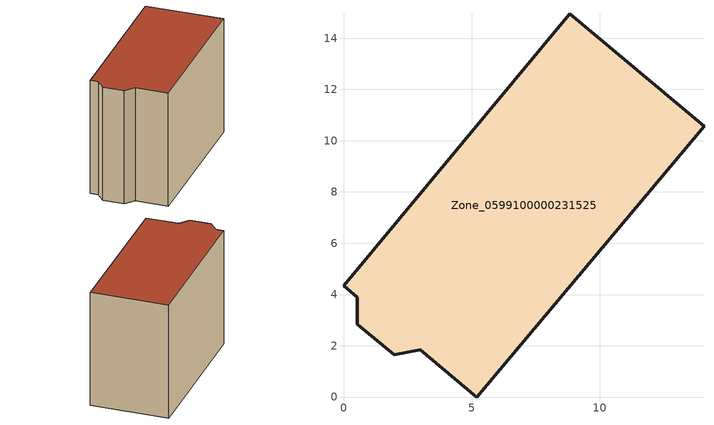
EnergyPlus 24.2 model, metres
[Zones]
Zone_0599100000231525
 floor ground (C_G): 0.54,3.89 0,4.34 8.82,14.94 14.06,10.57 5.2,0 3,1.84 1.97,1.65 0.54,2.85 z0
 wall outside (C_F): 1.97,1.65 3,1.84 5.2,0 14.06,10.57 8.82,14.94 0,4.34 0.54,3.89 0.54,2.85 1.97,1.65 z0:10.46
 roof outside (C_R): 14.06,10.57 8.82,14.94 0,4.34 0.54,3.89 0.54,2.85 1.97,1.65 3,1.84 5.2,0 z10.46
[BUILDING]
Pand.0599100000231525: North Axis=0; Terrain=City; Loads Convergence Tolerance Value=0.04; Temperature Convergence Tolerance Value=0.4; Solar Distribution=FullExterior; Maximum Number of Warmup Days=25; Minimum Number of Warmup Days=1
[Site:Location]
Rotterdam.The.Hague.AP_ZH_NLD Design_Conditions: Latitude=51.96; Longitude=4.45; Time Zone=1; Elevation=-4.5
[SITE:GROUNDTEMPERATURE:BUILDINGSURFACE]
18, 18, 18, 18, 18, 18, 18, 18, 18, 18, 18, 18
[MATERIAL] Thermal Absorptance=0.9; Solar Absorptance=0.7; Visible Absorptance=0.7
Name | Roughness | Thickness | Conductivity | Density | Specific Heat
G.TI.1946 | MediumSmooth | 0.15 | 1 | 540 | 1210
F.TI.1946 | Rough | 0.3 | 0.857143 | 1920 | 840
R.TI.1946 | MediumRough | 0.2 | 0.1 | 1500 | 1000
[CONSTRUCTION]
C_G: G.TI.1946
C_F: F.TI.1946
C_R: R.TI.1946
[ZONE]
Zone_0599100000231525: Type=1; Multiplier=1; Ceiling Height=Autocalculate; Volume=Autocalculate; Floor Area=autocalculate; Part of Total Floor Area=Yes
[ZONEINFILTRATION:DESIGNFLOWRATE]
Infil_Zone_0599100000231525: Zone or ZoneList or Space or SpaceList=Zone_0599100000231525; Schedule=AlwaysOn; Design Flow Rate Calculation Method=Flow/Area; Flow Rate per Floor Area=0.003; Constant Term Coefficient=1; Temperature Term Coefficient=0; Velocity Term Coefficient=0; Velocity Squared Term Coefficient=0
[HVACTEMPLATE:ZONE:IDEALLOADSAIRSYSTEM]
Zone_0599100000231525: Maximum Heating Supply Air Temperature=50; Minimum Cooling Supply Air Temperature=13; Maximum Heating Supply Air Humidity Ratio=0.0156; Minimum Cooling Supply Air Humidity Ratio=0.0077; Heating Limit=NoLimit; Cooling Limit=NoLimit; Dehumidification Control Type=ConstantSensibleHeatRatio; Cooling Sensible Heat Ratio=0.7; Dehumidification Setpoint=60; Humidification Control Type=None; Humidification Setpoint=30; Outdoor Air Method=None; Outdoor Air Flow Rate per Person=0.00944; Outdoor Air Flow Rate per Zone Floor Area=0; Outdoor Air Flow Rate per Zone=0; Demand Controlled Ventilation Type=None; Outdoor Air Economizer Type=NoEconomizer; Heat Recovery Type=None; Sensible Heat Recovery Effectiveness=0.7; Latent Heat Recovery Effectiveness=0.65
[ZONECONTROL:THERMOSTAT]
ThermostatControl_Zone_0599100000231525: Zone or ZoneList=Zone_0599100000231525; Control Type Schedule=DualSetpointControlType; Control 1=Thermostat_Zone_0599100000231525; Temperature Difference Between Cutout And Setpoint=0
[THERMOSTATSETPOINT:DUALSETPOINT]
Thermostat_Zone_0599100000231525: Heating Setpoint Temperature Schedule=HeatingSetpoint_Zone_0599100000231525; Cooling Setpoint Temperature Schedule=CoolingSetpoint_Zone_0599100000231525
[SCHEDULE:COMPACT]
HeatingSetpoint_Zone_0599100000231525: Through: 12/31, For: AllDays, Until: 24:00, 21
CoolingSetpoint_Zone_0599100000231525: Through: 12/31, For: AllDays, Until: 24:00, 24
DualSetpointControlType: Through: 12/31, For: AllDays, Until: 24:00, 4
AlwaysOn: Through: 12/31, For: AllDays, Until: 24:00, 1
